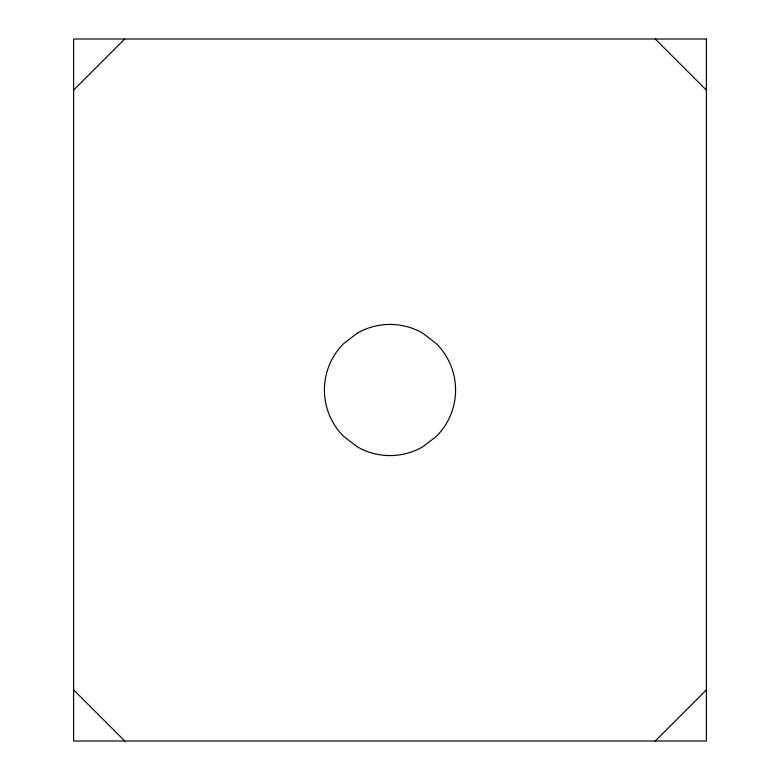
<?xml version="1.0" encoding="UTF-8"?>
<svg xmlns="http://www.w3.org/2000/svg" width="780" height="780" viewBox="0 0 780 780"><rect width="100%" height="100%" fill="white"/><g stroke="black" fill="none" stroke-linecap="round" stroke-linejoin="round"><path stroke-width="1.17" d="M73.612 90.119L124.742 39M655.258 741L706.387 689.881M655.258 39L706.387 90.119M73.612 689.881L124.742 741M357.211 333.206L343.629 343.629A65.588 65.588 0 0 0 343.629 436.371L357.211 446.794A65.588 65.588 0 0 0 422.789 446.794L436.371 436.371A65.588 65.588 0 0 0 436.371 343.629L422.789 333.206A65.588 65.588 0 0 0 357.211 333.206M706.387 39L73.612 39L73.612 741L706.387 741L706.387 39"/></g></svg>
